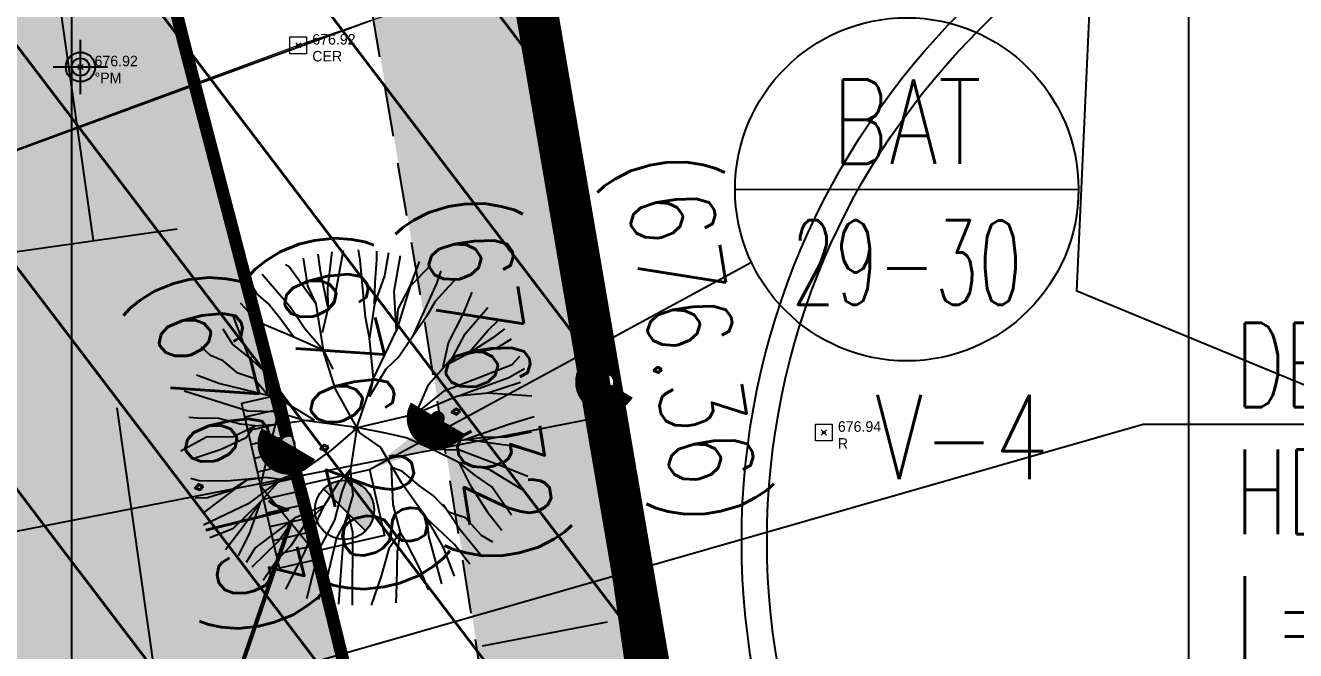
# Model space of a CAD drawing. Extents: x 350769 to 354978, y 6304672 to 6307963.
# Drawn here: x 352299.45 to 352314.47, y 6305816.33 to 6305823.73 of the extents above; entities that cross this region are included whole.
import ezdxf
from ezdxf import colors
from ezdxf.entities.mleader import LeaderData, LeaderLine
from ezdxf.enums import TextEntityAlignment as Align
from ezdxf.math import Vec2, Vec3

# ---------------------------------------------------------------- set-up
doc = ezdxf.new("R2010")
doc.units = 0
doc.header["$PDMODE"] = 35
doc.header["$PDSIZE"] = 0.03
for name, pattern in [('4.0 - LO RECABARREN - DESNIVEL NUEVO$0$HIDDEN', [0.375, 0.25, -0.125]), ('CENTER', [50.800000000000004, 31.75, -6.35, 6.35, -6.35]), ('CONTINUOS', [0]), ('DASHDOT', [1, 0.5, -0.25, 0, -0.25]), ('DASHED', [19.049999999999997, 12.7, -6.35])]:
    doc.linetypes.add(name, pattern=pattern)
doc.layers.get('0').update_dxf_attribs({"linetype": 'CONTINUOUS'})
doc.layers.get('Defpoints').update_dxf_attribs({"linetype": 'CONTINUOUS'})
for name, color, linetype in [('00-S2_ALL AREA APORTANTES', 150, 'CONTINUOUS'), ('00_All ext_Descarga sum', 1, 'CONTINUOUS'), ('00_All ext_Txt', 4, 'CONTINUOUS'), ('00_S2_All ext_Sumidero', 3, 'CONTINUOUS'), ('01_Dem Ext_Transl_niv.anillo', 130, 'CONTINUOUS'), ('02_Geo ext_Eje', 4, 'CONTINUOUS'), ('02_Geo ext_Geometria', 2, 'CONTINUOUS'), ('03_Pav ext_Escurrimiento', 2, 'CONTINUOUS'), ('03_Pav ext_HCV', 34, 'CONTINUOUS'), ('03_Pav ext_Vereda HC', 42, 'CONTINUOUS'), ('03_Pav proy_Solera Tipo A', 1, 'CONTINUOUS'), ('03_S2_Pav ext_Borde vereda', 7, 'CONTINUOUS'), ('03_S3_Pav ext_Cota', 2, 'CONTINUOUS'), ('05_All ext_Txt', 4, 'CONTINUOUS'), ('1-CERCO', 252, 'CERCO_LINE'), ('1-coordenadas', 8, 'CONTINUOUS'), ('C-TINN', 5, 'CONTINUOUS'), ('C-TOPO-MINR', 8, 'CONTINUOUS'), ('Paisajismo', 253, 'CONTINUOUS'), ('V-NODE-TEXT DIC 2012', 31, 'CONTINUOUS'), ('Z-PM', 253, 'CONTINUOUS')]:
    doc.layers.add(name, color=color, linetype=linetype)
doc.layers.add('0_ASD_LINEA OFICIAL', color=253, linetype='DASHDOT', lineweight=20)
doc.layers.add('0_ASD_TOPOGRAFIA_ELEMENTOS', color=9, linetype='CONTINUOS', lineweight=5, true_color=0xbdbdbd)
doc.styles.add('JPG_2MM', font='simplex.shx', dxfattribs={"height": 1})
doc.styles.add('ROMANS', font='romans.shx', dxfattribs={"width": 0.65})
doc.linetypes.add('CERCO_LINE', pattern='A,0.5,-0.2,[" X ",STANDARD,S=0.1,R=0,X=-0.1,Y=-0.05],-0.25', length=0.95)
doc.dimstyles.new('acio', dxfattribs={"dimscale": 0, "dimtxt": 2, "dimasz": 2, "dimexe": 1, "dimexo": 1, "dimtad": 1, "dimrnd": 0.05, "dimzin": 1, "dimtxsty": 'ROMANS', "dimcen": 2.5, "dimclrt": 2, "dimaunit": 2, "dimazin": 0, "dimtfac": 1, "dimtmove": 0, "dimatfit": 3, "dimfxl": 1, "dimfxlon": 1, "dimarcsym": 0})
doc.dimstyles.new('Principal', dxfattribs={"dimscale": 0, "dimtxt": 2, "dimasz": 2, "dimexe": 1, "dimexo": 1, "dimtad": 1, "dimrnd": 0.05, "dimzin": 1, "dimtxsty": 'ROMANS', "dimcen": 2.5, "dimclrt": 2, "dimaunit": 2, "dimadec": 0, "dimazin": 0, "dimtfac": 1, "dimtmove": 0, "dimatfit": 3, "dimfxl": 1, "dimfxlon": 1, "dimarcsym": 0})
pattern_1 = [(127.2451660467093, (0, 0), (-1.263734244477452, -0.9607975902004564), [])]

# ---------------------------------------------------------------- blocks, each defined once
blk = doc.blocks.new('COORDENADAS')
at = {"layer": '1-coordenadas'}
blk.add_line((120, -900.625), (120, -0.625), dxfattribs=at)
blk = doc.blocks.new('PM')
at = {"layer": 'Z-PM'}
for p, q in [((0, -1.607692579659215), (0, 1.607692579659215)), ((-1.607692579657851, 0), (1.607692579657851, 0))]:
    blk.add_line(p, q, dxfattribs=at)
for radius in [0.8669397525278446, 0.5212794114402366]:
    blk.add_circle((0, 0), radius, dxfattribs=at)
blk = doc.blocks.new('SUMIDEROS2-flat-36')
h = blk.add_hatch(color=256)
h.dxf.hatch_style = 1
h.paths.add_polyline_path([(-2384012.433764914, 5850958.890662028), (-2384013.236991517, 5850959.486335617), (-2384012.135928119, 5850959.292275329)])
h = blk.add_hatch(color=256)
h.dxf.hatch_style = 1
h.paths.add_polyline_path([(-2384013.425125614, 5850958.89225714, 1), (-2384012.727470282, 5850958.835011723)])
at = {"ltscale": 0.5}
blk.add_line((-2384012.135928119, 5850959.292275329), (-2384013.236991517, 5850959.486335617), dxfattribs=at)
for points in [[(-2384012.939154723, 5850959.887948919), (-2384012.135928119, 5850959.292275329), (-2384012.433764914, 5850958.890662028), (-2384013.236991517, 5850959.486335617)], [(-2384013.236991517, 5850959.486335617), (-2384012.939154723, 5850959.887948919), (-2384012.135928119, 5850959.292275329), (-2384012.433764914, 5850958.890662028)]]:
    blk.add_lwpolyline(points, close=True)
for points in [[(-2384013.103120417, 5850959.387056686), (-2384012.805283622, 5850959.788669988)], [(-2384012.969249316, 5850959.287777754), (-2384012.671412521, 5850959.689391055)], [(-2384012.835378215, 5850959.188498823), (-2384012.53754142, 5850959.590112124)], [(-2384012.514087574, 5850958.950229387), (-2384012.990626445, 5850958.307648106), (-2384013.633207727, 5850958.784186976), (-2384013.156668857, 5850959.426768258)], [(-2384012.701507115, 5850959.089219891), (-2384012.403670321, 5850959.490833192)], [(-2384012.701507115, 5850959.089219891), (-2384012.403670321, 5850959.490833192)], [(-2384012.567636015, 5850958.98994096), (-2384012.26979922, 5850959.391554261)], [(-2384012.727470282, 5850958.835011723), (-2384013.425125614, 5850958.89225714)]]:
    blk.add_lwpolyline(points)
blk.add_circle((-2384013.076297948, 5850958.863634431), 0.35, dxfattribs=at)
blk = doc.blocks.new('s3')
h = blk.add_hatch(color=256)
h.dxf.hatch_style = 1
h.paths.add_polyline_path([(-0.3297789840726182, -0.0485482504591346), (0.6595579684944823, 0.0970965009182692), (-0.4026013602269813, 0.4461202248930931)])
at = {"ltscale": 0.5}
blk.add_line((-0.4026013602269813, 0.4461202248930931), (0.6595579684944823, 0.0970965009182692), dxfattribs=at)
for points in [[(0.5867355932714418, 0.5917649772018194), (-0.4026013602269813, 0.4461202248930931), (-0.3297789840726182, -0.0485482504591346), (0.6595579684944823, 0.0970965009182692)], [(0.6595579684944823, 0.0970965009182692), (0.5867355932714418, 0.5917649772018194), (-0.4026013602269813, 0.4461202248930931), (-0.3297789840726182, -0.0485482504591346)]]:
    blk.add_lwpolyline(points, close=True)
for points in [[(-0.1648894910467789, -0.0242741256952286), (-0.2377118681324646, 0.4703943496569991)], [(1.164153e-10, -9.313226e-10), (-0.0728223760379478, 0.4946684753522277)], [(1.164153e-10, -9.313226e-10), (-0.0728223760379478, 0.4946684753522277)], [(0.1648894931422547, 0.0242741256952286), (0.0920671160565689, 0.5189426010474563)], [(0.3297789852367714, 0.0485482504591346), (0.2569566081510857, 0.5432167267426848)], [(0.4946684773312882, 0.0728223752230406), (0.4218461002456024, 0.5674908524379134)]]:
    blk.add_lwpolyline(points)
blk = doc.blocks.new('_Dot')
at = {"color": 0, "linetype": 'ByBlock', "lineweight": -2}
blk.add_line((-0.5, 0), (-1, 0), dxfattribs=at)
at = {"color": 0, "linetype": 'ByBlock', "const_width": 0.5}
blk.add_lwpolyline([(-0.25, 0, 1), (0.25, 0, 1)], format="xyb", close=True, dxfattribs=at)
blk = doc.blocks.new('A$C27410629')
at = {"true_color": 0x136734, "transparency": 33554559}
h = blk.add_hatch(dxfattribs=at)
h.set_pattern_fill('ANSI31', color=116, scale=0.5)
h.set_pattern_definition([(45, (-8759.562515186517, -519.1035735587502), (-1.122532015133644, 1.122532015133644), [])])
h.paths.add_polyline_path([(137.5068959888558, 1252.464406617455, 0.1176268807227723), (109.8147584422568, 1254.193915082658, 0.0669245107500281), (94.44469839795602, 1249.334472017372, 0.3153492887079504), (64.30173641118381, 1196.270282113329, 0.0226826871159959), (65.7292635223912, 1185.310127003227), (112.3603922077091, 1218.953454515778), (153.4782689701005, 1161.962272479494), (172.1053089193083, 1139.480769404351), (187.9579650288579, 1141.807885415954), (193.565073162812, 1120.465553675225), (224.197974734232, 1050.129297271156), (250.6203797236194, 989.4787086543838), (268.1526288855184, 972.7353945672494, 7.2547007156e-06), (291.4898137452492, 983.2987389690225), (238.1945199318034, 1105.633967029937), (205.2934048173047, 1181.112163638985), (177.0531538182076, 1197.651557407602)])
at = {"layer": '0_ASD_LINEA OFICIAL', "ltscale": 8}
blk.add_lwpolyline([(114.9295391364831, 875.6988427083161, 0.5, 0.5, 0), (112.8244554788325, 906.0747714292856, 0.5, 0.5, -0.0183996813173624), (112.3788302622124, 919.8258565111228, 0.5, 0.5, 0.0170041331631064), (112.1852634065508, 927.2860438747557, 0.5, 0.5, 0), (111.3489708615935, 941.8104037326485, 0.5, 0.5, 0), (108.7270231850425, 988.6663986975327, 0.5, 0.5, 0), (107.4871410249871, 1010.673084823044, 0.5, 0.5, 0.013751602559812), (105.3969465088849, 1035.562361611197, 0.5, 0.5, 0.0290783963948155), (96.49739032833118, 1087.586790840495, 0.5, 0.5, 0)], format="xyseb", dxfattribs=at)
blk = doc.blocks.new('1.0 - LO RECABARREN LOTEO PARQUE - VEGETACION PROPUESTA ETAPA MUNICIPAL')
at = {"layer": 'Paisajismo'}
for p, q in [((352302.7361939274, 6305820.970922086), (352302.7861871276, 6305820.643112615)), ((352302.9412726591, 6305820.818046864), (352302.9142652053, 6305821.018873993)), ((352303.0254909325, 6305820.618382254), (352303.0797857858, 6305821.048847512)), ((352303.207806109, 6305821.062790914), (352303.0988968403, 6305820.458764852)), ((352303.4114586649, 6305820.947677197), (352303.3909122473, 6305821.069066498)), ((352303.4744460486, 6305820.274663614), (352303.4114586649, 6305820.947677197)), ((352303.5865797799, 6305820.684948554), (352303.6082325302, 6305820.952596767)), ((352303.6082325302, 6305820.952596767), (352303.6062805135, 6305821.055982444)), ((352303.7458757998, 6305821.035514382), (352303.6965358369, 6305820.761867763)), ((352303.8105314783, 6305820.582890928), (352303.8848978414, 6305821.005447939)), ((352302.5681926753, 6305820.871379161), (352302.5277405982, 6305820.89247733)), ((352302.8836600686, 6305820.431162714), (352302.5681926753, 6305820.871379161)), ((352303.0300491526, 6305820.376963001), (352302.9412726591, 6305820.818046864)), ((352304.0013854212, 6305820.6393329), (352304.1031270951, 6305820.908493266)), ((352304.237278867, 6305820.882767504), (352304.0013854212, 6305820.6393329)), ((352304.1031270951, 6305820.908493266), (352304.1112810377, 6305820.934604623)), ((352304.3622916432, 6305820.820903001), (352304.3116344086, 6305820.672854159)), ((352302.1870277931, 6305820.551628577), (352302.1180168826, 6305820.670583389)), ((352302.5907554213, 6305820.385545956), (352302.2494827205, 6305820.779960725)), ((352302.7861871276, 6305820.643112615), (352302.8836600686, 6305820.431162714)), ((352303.6965358369, 6305820.761867763), (352303.5780237167, 6305820.430910281)), ((352303.5780237167, 6305820.430910281), (352303.5865797799, 6305820.684948554)), ((352304.0013854212, 6305820.6393329), (352303.8376931807, 6305820.11512766)), ((352303.8595981405, 6305820.369417973), (352304.0013854212, 6305820.6393329)), ((352304.3116344086, 6305820.672854159), (352304.0897345473, 6305820.175590821)), ((352304.5352801193, 6305820.717472627), (352304.4554789245, 6305820.634545482)), ((352302.3227809604, 6305820.433933921), (352302.1870277931, 6305820.551628577)), ((352303.0300491526, 6305820.376963001), (352303.0254909325, 6305820.618382254)), ((352303.8376931807, 6305820.11512766), (352303.8105314783, 6305820.582890928)), ((352304.4554789245, 6305820.634545482), (352304.2985785117, 6305820.457877684)), ((352304.6300977287, 6305820.316608682), (352304.7332570062, 6305820.568266355)), ((352302.0957411605, 6305820.329134332), (352301.9931274751, 6305820.437886646)), ((352302.4595417651, 6305820.262812257), (352302.3227809604, 6305820.433933921)), ((352302.7557260749, 6305820.134785566), (352302.5907554213, 6305820.385545956)), ((352302.8836600686, 6305820.431162714), (352302.9740901166, 6305819.885031754)), ((352302.9649999806, 6305820.093978397), (352303.0300491526, 6305820.376963001)), ((352303.0988968403, 6305820.458764852), (352303.0300491526, 6305820.376963001)), ((352303.5780237167, 6305820.430910281), (352303.5188473111, 6305820.0289362)), ((352303.8376931807, 6305820.11512766), (352303.8595981405, 6305820.369417973)), ((352304.2985785117, 6305820.457877684), (352304.1950703428, 6305820.282217982)), ((352304.652946786, 6305820.077072833), (352304.9189098503, 6305820.389623407)), ((352302.0957547679, 6305819.795809826), (352301.9044733967, 6305820.303361411)), ((352302.2795341244, 6305820.181663403), (352302.0957411605, 6305820.329134332)), ((352302.6240091717, 6305820.038764612), (352302.4595417651, 6305820.262812257)), ((352303.5188473111, 6305820.0289362), (352303.4744460486, 6305820.274663614)), ((352304.1950703428, 6305820.282217982), (352304.0260819929, 6305820.03851326)), ((352304.4556111396, 6305819.971181405), (352304.6300977287, 6305820.316608682)), ((352304.9254172914, 6305820.120930117), (352305.044503188, 6305820.239525929)), ((352301.9017195994, 6305819.953149892), (352301.7877239571, 6305820.132126728)), ((352302.6240091717, 6305820.038764612), (352302.2795341244, 6305820.181663403)), ((352302.9740901166, 6305819.885031754), (352302.6240091717, 6305820.038764612)), ((352302.9740901166, 6305819.885031754), (352302.7557260749, 6305820.134785566)), ((352303.6964102912, 6305819.818498472), (352303.8376931807, 6305820.11512766)), ((352304.0260819929, 6305820.03851326), (352303.8701903599, 6305819.80841694)), ((352304.0897345473, 6305820.175590821), (352304.0260819929, 6305820.03851326)), ((352304.5111595349, 6305819.80715637), (352304.652946786, 6305820.077072833)), ((352304.6794240484, 6305819.83452912), (352304.9254172914, 6305820.120930117)), ((352305.1179345696, 6305820.136693813), (352304.9773887819, 6305820.031346925)), ((352301.6400194252, 6305819.819756817), (352301.5312151478, 6305819.924597632)), ((352302.0957547679, 6305819.795809826), (352301.9017195994, 6305819.953149892)), ((352303.5679719367, 6305819.548834048), (352303.5188473111, 6305820.0289362)), ((352304.3905619622, 6305819.688197057), (352304.4556111396, 6305819.971181405)), ((352304.9773887819, 6305820.031346925), (352304.6794240484, 6305819.83452912)), ((352305.020067693, 6305819.901337437), (352304.6794240484, 6305819.83452912)), ((352305.1951188137, 6305820.012266766), (352305.020067693, 6305819.901337437)), ((352301.7881115949, 6305819.755742703), (352301.6400194252, 6305819.819756817)), ((352301.9644124711, 6305819.612091377), (352301.7881115949, 6305819.755742703)), ((352302.2696853716, 6305819.638090167), (352302.0957547679, 6305819.795809826)), ((352302.9740901166, 6305819.885031754), (352303.0851641638, 6305819.659975993)), ((352303.1164003825, 6305819.420050157), (352302.9740901166, 6305819.885031754)), ((352303.5679719367, 6305819.548834048), (352303.6964102912, 6305819.818498472)), ((352303.8701903599, 6305819.80841694), (352303.7127855559, 6305819.658463405)), ((352304.2235498544, 6305819.481040612), (352304.5111595349, 6305819.80715637)), ((352304.6794240484, 6305819.83452912), (352304.3905619622, 6305819.688197057)), ((352305.2072874202, 6305819.713404769), (352305.2964434151, 6305819.811210478)), ((352301.4761115758, 6305819.592918691), (352301.7496168692, 6305819.487392713)), ((352302.1525502171, 6305819.548833361), (352301.9644124711, 6305819.612091377)), ((352302.3165121196, 6305819.351499956), (352302.2696853716, 6305819.638090167)), ((352303.7127855559, 6305819.658463405), (352303.5186136974, 6305819.334111839)), ((352304.743376834, 6305819.530941874), (352305.2072874202, 6305819.713404769)), ((352305.1672593754, 6305819.561983487), (352305.3529125467, 6305819.668469675)), ((352301.7496168692, 6305819.487392713), (352302.3165121196, 6305819.351499956)), ((352302.3165121196, 6305819.351499956), (352302.1525502171, 6305819.548833361)), ((352303.3712932585, 6305818.967069171), (352303.5679719367, 6305819.548834048)), ((352303.5186136974, 6305819.334111839), (352303.5679719367, 6305819.548834048)), ((352304.0699279905, 6305819.130729345), (352304.2235498544, 6305819.481040612)), ((352304.4119397804, 6305819.404426233), (352304.743376834, 6305819.530941874)), ((352304.560031951, 6305819.340412118), (352305.1672593754, 6305819.561983487)), ((352305.3047603612, 6305819.501454867), (352304.9199310629, 6305819.373931132)), ((352301.7707461453, 6305819.261024034), (352301.3274784447, 6305819.399636317)), ((352302.3165121196, 6305819.351499956), (352302.3165121196, 6305819.351499956)), ((352302.5318497924, 6305819.262033252), (352302.3165121196, 6305819.351499956)), ((352303.4065494661, 6305818.904413863), (352303.1164003825, 6305819.420050157)), ((352304.0699279905, 6305819.130729345), (352304.4119397804, 6305819.404426233)), ((352304.560031951, 6305819.340412118), (352304.0699279905, 6305819.130729345)), ((352304.9199310629, 6305819.373931132), (352304.560031951, 6305819.340412118)), ((352305.4398712241, 6305819.340917896), (352304.9199310629, 6305819.373931132)), ((352302.0797738486, 6305819.159963623), (352301.7707461453, 6305819.261024034)), ((352302.4137328511, 6305819.152907955), (352302.0797738486, 6305819.159963623)), ((352302.7494572628, 6305819.052350065), (352302.4137328511, 6305819.152907955)), ((352302.8695917636, 6305819.054618315), (352302.5318497924, 6305819.262033252)), ((352301.4857977941, 6305819.079902619), (352301.385083367, 6305819.088063556)), ((352301.7372990772, 6305819.074588422), (352301.4857977941, 6305819.079902619)), ((352301.9899397298, 6305819.008919343), (352301.7372990772, 6305819.074588422)), ((352301.9117942786, 6305818.862830377), (352302.1631424364, 6305818.987832327)), ((352302.1631424364, 6305818.987832327), (352301.9899397298, 6305819.008919343)), ((352302.063345641, 6305818.849301685), (352302.1631424364, 6305818.987832327)), ((352302.1631424364, 6305818.987832327), (352302.4298547935, 6305819.006230765)), ((352302.4298547935, 6305819.006230765), (352302.7494572628, 6305819.052350065)), ((352302.7494572628, 6305819.052350065), (352302.8695917636, 6305819.054618315)), ((352303.3712932585, 6305818.967069171), (352302.7494572628, 6305819.052350065)), ((352303.3254506474, 6305818.956330212), (352304.0699279905, 6305819.130729345)), ((352304.648154291, 6305818.827666098), (352305.1676528281, 6305819.008541116)), ((352305.1676528281, 6305819.008541116), (352305.4692422027, 6305819.098932346)), ((352301.2874514649, 6305818.690697959), (352301.591435239, 6305818.856781702)), ((352301.591435239, 6305818.856781702), (352301.9117942786, 6305818.862830377)), ((352301.7642411648, 6305818.712838754), (352302.063345641, 6305818.849301685)), ((352303.352399507, 6305818.943477908), (352303.063276686, 6305818.697503398)), ((352303.3712932585, 6305818.967069171), (352303.294485234, 6305818.474715888)), ((352303.7271606857, 6305818.897106176), (352303.3712932585, 6305818.967069171)), ((352303.6500970164, 6305818.735306894), (352303.4065494661, 6305818.904413863)), ((352303.9550895711, 6305818.847962115), (352303.7271606857, 6305818.897106176)), ((352304.2648738734, 6305818.706829542), (352303.9550895711, 6305818.847962115)), ((352304.3968441008, 6305818.789492618), (352304.876373324, 6305818.851994144)), ((352304.876373324, 6305818.851994144), (352305.1433390043, 6305818.857034703)), ((352305.1433390043, 6305818.857034703), (352305.4359914707, 6305818.916007822)), ((352301.4245471395, 6305818.595735261), (352301.7642411648, 6305818.712838754)), ((352303.063276686, 6305818.697503398), (352302.7338571928, 6305818.464130711)), ((352303.8984362579, 6305818.312415209), (352303.6500970164, 6305818.735306894)), ((352304.2648738734, 6305818.706829542), (352304.3968441008, 6305818.789492618)), ((352304.5749114702, 6305818.552340629), (352304.2648738734, 6305818.706829542)), ((352304.5854851225, 6305818.699520318), (352304.2648738734, 6305818.706829542)), ((352305.1234516048, 6305818.495887343), (352304.5854851225, 6305818.699520318)), ((352305.2128007809, 6305818.747762429), (352304.648154291, 6305818.827666098)), ((352305.4529433544, 6305818.674647304), (352305.2128007809, 6305818.747762429)), ((352304.9364601994, 6305818.470851479), (352304.5749114702, 6305818.552340629)), ((352304.5749114702, 6305818.552340629), (352304.7084827085, 6305818.295480648)), ((352304.7781612643, 6305818.395833924), (352304.5749114702, 6305818.552340629)), ((352302.7338571928, 6305818.464130711), (352302.4689090721, 6305818.352233104)), ((352303.294485234, 6305818.474715888), (352303.1506803937, 6305818.311658008)), ((352303.294485234, 6305818.474715888), (352303.1927424168, 6305818.205557038)), ((352303.294485234, 6305818.474715888), (352303.294485234, 6305818.474715888)), ((352303.3269823836, 6305818.168006704), (352303.294485234, 6305818.474715888)), ((352303.7747710275, 6305818.497146789), (352303.796441259, 6305818.056612721)), ((352303.9092620909, 6305818.446238535), (352303.7747710275, 6305818.497146789)), ((352304.1127651795, 6305818.27637549), (352303.9092620909, 6305818.446238535)), ((352304.9675588572, 6305818.265791001), (352304.7781612643, 6305818.395833924)), ((352305.3382463045, 6305818.225534692), (352304.9364601994, 6305818.470851479)), ((352305.3927090424, 6305818.390305876), (352305.1234516048, 6305818.495887343)), ((352301.499852315, 6305818.335525971), (352301.4088104987, 6305818.363995342)), ((352301.8317731592, 6305818.331730425), (352301.499852315, 6305818.335525971)), ((352301.5671943869, 6305817.964476574), (352302.0684611072, 6305818.344672276)), ((352302.2948779363, 6305818.375671021), (352301.8317731592, 6305818.331730425)), ((352302.0684611072, 6305818.344672276), (352301.8705063087, 6305818.220678442)), ((352302.2948779363, 6305818.375671021), (352302.0684611072, 6305818.344672276)), ((352302.4689090721, 6305818.352233104), (352302.0871049994, 6305818.064423778)), ((352302.2334317895, 6305818.093910348), (352302.4689090721, 6305818.352233104)), ((352302.4689090721, 6305818.352233104), (352302.2948779363, 6305818.375671021)), ((352303.1506803937, 6305818.311658008), (352302.9821964343, 6305818.041239025)), ((352304.2001688873, 6305817.8905301), (352303.8984362579, 6305818.312415209)), ((352304.2752139119, 6305818.159184871), (352304.1127651795, 6305818.27637549)), ((352304.7084827085, 6305818.295480648), (352304.9157990879, 6305817.967324939)), ((352305.2001076779, 6305817.930625498), (352304.9675588572, 6305818.265791001)), ((352301.6050537985, 6305818.135495098), (352301.4582237318, 6305818.13272281)), ((352301.8705063087, 6305818.220678442), (352301.6050537985, 6305818.135495098)), ((352302.2334317895, 6305818.093910348), (352301.9027236406, 6305817.769557204)), ((352302.0254077586, 6305817.796021026), (352302.2334317895, 6305818.093910348)), ((352302.1047222801, 6305817.723057508), (352302.2334317895, 6305818.093910348)), ((352303.1927424168, 6305818.205557038), (352303.1056094847, 6305817.869863805)), ((352303.2265005557, 6305817.832061432), (352303.3269823836, 6305818.168006704)), ((352304.4658735792, 6305817.962357083), (352304.2752139119, 6305818.159184871)), ((352302.0871049994, 6305818.064423778), (352301.557714262, 6305817.813914325)), ((352302.9821964343, 6305818.041239025), (352302.6344632176, 6305817.89406288)), ((352302.9821964343, 6305818.041239025), (352302.7593114494, 6305817.823240468)), ((352302.9159317939, 6305817.899377268), (352302.9821964343, 6305818.041239025)), ((352303.796441259, 6305818.056612721), (352303.8828361879, 6305817.724195855)), ((352304.5878668682, 6305817.759878803), (352304.3911725525, 6305818.05804674)), ((352304.6540102106, 6305817.899099045), (352304.4658735792, 6305817.962357083)), ((352304.9157990879, 6305817.967324939), (352305.0862576188, 6305817.751472646)), ((352301.8168793356, 6305817.524845965), (352302.0254077586, 6305817.796021026)), ((352302.6344632176, 6305817.89406288), (352302.168455577, 6305817.543131672)), ((352302.4385422016, 6305817.618670326), (352302.6344632176, 6305817.89406288)), ((352302.7593114494, 6305817.823240468), (352302.5905753091, 6305817.566177847)), ((352302.7528269659, 6305817.483725977), (352302.9159317939, 6305817.899377268)), ((352303.1056094847, 6305817.869863805), (352302.9250387316, 6305817.53240638)), ((352303.2774400843, 6305817.926328429), (352303.1315913067, 6305817.661943803)), ((352303.1836994157, 6305817.270052282), (352303.2265005557, 6305817.832061432)), ((352303.321448291, 6305817.725904872), (352303.2774400843, 6305817.926328429)), ((352304.5207285117, 6305817.587544763), (352304.2001688873, 6305817.8905301)), ((352304.2001688873, 6305817.8905301), (352304.2172557329, 6305817.68244241)), ((352304.3936016001, 6305817.546773084), (352304.2001688873, 6305817.8905301)), ((352304.8449209727, 6305817.688913336), (352304.6540102106, 6305817.899099045)), ((352301.9027236406, 6305817.769557204), (352301.6332067916, 6305817.66384124)), ((352301.9691158984, 6305817.448803493), (352302.1047222801, 6305817.723057508)), ((352303.1315913067, 6305817.661943803), (352303.0196986389, 6305817.196945827)), ((352303.3187975969, 6305816.865635881), (352303.321448291, 6305817.725904872)), ((352303.8828361879, 6305817.724195855), (352303.747449581, 6305817.532693698)), ((352303.8828361879, 6305817.724195855), (352303.8470790547, 6305817.496367784)), ((352303.9572215817, 6305817.607093299), (352303.8828361879, 6305817.724195855)), ((352304.2172557329, 6305817.68244241), (352304.3698400447, 6305817.11729027)), ((352304.8348233491, 6305817.462659604), (352304.5878668682, 6305817.759878803)), ((352304.9793236612, 6305817.613179998), (352304.8449209727, 6305817.688913336)), ((352302.168455577, 6305817.543131672), (352302.0611073434, 6305817.370038433)), ((352302.1324242521, 6305817.321071601), (352302.4385422016, 6305817.618670326)), ((352302.5905753091, 6305817.566177847), (352302.4203259996, 6305817.38925801)), ((352302.529597621, 6305817.056876705), (352302.7528269659, 6305817.483725977)), ((352302.9250387316, 6305817.53240638), (352302.7759563769, 6305816.941666758)), ((352303.747449581, 6305817.532693698), (352303.6531928166, 6305817.198844009)), ((352303.8470790547, 6305817.496367784), (352303.8410438276, 6305817.108758181)), ((352304.1138959489, 6305817.298106972), (352303.9572215817, 6305817.607093299)), ((352304.5244537929, 6305817.209514491), (352304.3936016001, 6305817.546773084)), ((352304.7062308026, 6305817.349541903), (352304.5207285117, 6305817.587544763)), ((352302.4203259996, 6305817.38925801), (352302.2644343657, 6305817.159161691)), ((352303.0196986389, 6305817.196945827), (352302.9140597419, 6305816.933320144)), ((352303.1564382976, 6305816.875989303), (352303.1836994157, 6305817.270052282)), ((352303.6531928166, 6305817.198844009), (352303.5388309288, 6305816.864614717)), ((352304.2191685995, 6305817.048526526), (352304.1138959489, 6305817.298106972)), ((352303.8410438276, 6305817.108758181), (352303.8317311646, 6305816.894792069))]:
    blk.add_line(p, q, dxfattribs=at)
blk = doc.blocks.new('*D1325')
at = {"layer": '02_Geo ext_Geometria', "color": 0, "lineweight": -2}
for p, q in [((352300.2571249851, 6305821.179553131), (352293.0526427834, 6305872.084163801)), ((352295.4602516846, 6305820.500656114), (352301.2472577356, 6305821.319685698)), ((352303.4857793633, 6305798.366894358), (352300.5373901197, 6305819.19928763)), ((352298.9691711973, 6305795.70773184), (352304.7561772483, 6305796.526761424))]:
    blk.add_line(p, q, dxfattribs=at)
at = {"layer": '02_Geo ext_Geometria', "color": 0}
for points in [[(352300.8674343697, 6305819.245998485), (352300.2073458694, 6305819.152576774), (352300.2571249851, 6305821.179553131)], [(352303.8158236133, 6305798.413605213), (352303.1557351131, 6305798.320183503), (352303.7660444979, 6305796.386628857)]]:
    blk.add_solid(points, dxfattribs=at)
at = {"layer": 'Defpoints', "color": 0}
for p in [(352300.2571249851, 6305821.179553131), (352294.4701189341, 6305820.360523547), (352297.9790384468, 6305795.567599273)]:
    blk.add_point(p, dxfattribs=at)
at = {"layer": '02_Geo ext_Geometria', "color": 2, "insert": (352301.9428005028, 6305848.390217969), "char_height": 2, "attachment_point": 5, "rotation": 278.05551741294784, "style": 'ROMANS'}
blk.add_mtext('DEMARCACION PARA\\PGENERACION MEDIANA L=25.04m, E=3m\\PSEGUN REDEVU FIG. 6.02.109A, VEL=30 Km/Hr', dxfattribs=at)
blk = doc.blocks.new('TOPOGRAFIA')
at = {"layer": '1-CERCO', "color": 9, "lineweight": 0, "true_color": 0xbdbdbd, "flags": 128}
blk.add_lwpolyline([(390296.115, 6302821.066000001), (390302.6770000001, 6302823.492000001), (390308.818, 6302825.584), (390317.47, 6302828.993), (390325.357, 6302832.08), (390333.125, 6302835.103999999), (390338.505, 6302837.238), (390347.968, 6302840.965), (390348.966, 6302850.475), (390348.862, 6302854.209)], dxfattribs=at)
at = {"layer": '1-coordenadas', "color": 9, "linetype": '4.0 - LO RECABARREN - DESNIVEL NUEVO$0$HIDDEN', "lineweight": 0, "ltscale": 50, "true_color": 0xbdbdbd}
blk.add_line((390300, 6302300), (390300, 6303200), dxfattribs=at)
at = {"layer": 'C-TINN', "color": 9, "linetype": 'Continuous', "lineweight": 0, "true_color": 0xbdbdbd}
for points, elevation in [([(390302.5770000001, 6302823.392), (390302.5770000001, 6302823.591999999), (390302.777, 6302823.591999999), (390302.777, 6302823.392), (390302.5770000001, 6302823.392)], 676.925), ([(390308.793, 6302818.809), (390308.793, 6302819.009), (390308.993, 6302819.009), (390308.993, 6302818.809), (390308.793, 6302818.809)], 676.938)]:
    blk.add_lwpolyline(points, dxfattribs=dict(at, elevation=elevation))
for p in [(390302.6770000001, 6302823.492, 676.925), (390308.893, 6302818.909, 676.938)]:
    blk.add_point(p, dxfattribs=at)
at = {"layer": 'C-TOPO-MINR', "color": 9, "linetype": 'Continuous', "lineweight": -3, "true_color": 0xbdbdbd, "elevation": 677}
blk.add_lwpolyline([(390341.2477378641, 6302791.724592233), (390339.8578227848, 6302797.397746836), (390336.9791764706, 6302800.368470589), (390344.9471851852, 6302802.315407407), (390345.6587391304, 6302802.986913044), (390346.559919708, 6302803.738080292), (390346.1156666667, 6302805.741583333), (390341.3605454546, 6302812.414863637), (390340.9001153846, 6302812.382769231), (390341.0485063292, 6302812.805759493), (390332.0469193549, 6302816.085645162), (390327.9987798165, 6302817.763018349), (390319.7081785715, 6302817.352285714), (390311.8874410257, 6302820.583635897), (390312.0914482759, 6302825.098482759), (390315.4010434782, 6302828.177804348), (390316.2947088608, 6302830.888050633), (390314.382631579, 6302831.726315789), (390314.0019105691, 6302833.973252033), (390310.8471276596, 6302838.049177305), (390307.5942289157, 6302841.417819277)], dxfattribs=at)
at = {"layer": 'V-NODE-TEXT DIC 2012', "color": 9, "lineweight": 0, "true_color": 0xbdbdbd}
for p in [(390302.6770000001, 6302823.492), (390300.102, 6302823.235), (390308.893, 6302818.909)]:
    blk.add_point(p, dxfattribs=at)
at = {"layer": 'Z-PM', "color": 9, "lineweight": 0, "true_color": 0xbdbdbd, "xscale": 0.2, "yscale": 0.2, "zscale": 0.2}
blk.add_blockref('PM', (390300.102, 6302823.235), dxfattribs=at)
at = {"layer": 'V-NODE-TEXT DIC 2012', "color": 9, "lineweight": 0, "true_color": 0xbdbdbd}
for s, p in [('676.92', (390302.8437893219, 6302823.500210677)), ('CER', (390302.8437893219, 6302823.300210678)), ('676.92', (390300.2687893219, 6302823.243210678)), ('°PM', (390300.2687893219, 6302823.043210679)), ('676.94', (390309.0597893219, 6302818.917210678)), ('R', (390309.0597893219, 6302818.717210678))]:
    blk.add_text(s, height=0.125, dxfattribs=at).set_placement(p)

msp = doc.modelspace()

# ---------------------------------------------------------------- hatches: boundary and pattern name
at = {"layer": '00-S2_ALL AREA APORTANTES', "linetype": 'DASHED', "lineweight": 40, "ltscale": 0.25}
h = msp.add_hatch(dxfattribs=at)
h.set_pattern_fill('ANSI31', color=150, scale=0.5, angle=82.24516604670927)
h.set_pattern_definition(pattern_1)
h.paths.add_polyline_path([(352300.4605238149, 6305849.299019394), (352298.4629111741, 6305857.670214904), (352287.2692446587, 6305854.094689111), (352289.2810960022, 6305846.600482859, -0.0170922152990627), (352295.0884123106, 6305816.907855188), (352306.3807942825, 6305819.117799884, 0.0169352946594238)])
h = msp.add_hatch(dxfattribs=at)
h.set_pattern_fill('ANSI31', color=82, scale=0.5, angle=82.24516604670927)
h.set_pattern_definition(pattern_1)
h.paths.add_polyline_path([(352306.3807942825, 6305819.117799884), (352295.0884123106, 6305816.907855188, -0.0119198928037366), (352297.9312160493, 6305795.997457074, -0.0086443049956907), (352299.3676899669, 6305780.760271824), (352310.8338726707, 6305781.641551691, 0.0086443050158386), (352309.360080003, 6305797.274590085, 0.0121371248348667)])
at = {"layer": '03_Pav ext_HCV'}
h = msp.add_hatch(dxfattribs=at)
h.set_pattern_fill('SWAMP', color=256, scale=0.025, angle=-5.878428e-10, style=0)
h.set_pattern_definition([(359.9999999994121, (0, 0), (0.3175000000056422, 0.5499261309017425), [0.079375, -0.555625]), (90, (0.0396875, -4.072e-13), (-0.3174999999943578, 0.5499261309082575), [0.0396875, -1.06016476181]), (90, (0.049609375, -5.09e-13), (-0.3174999999943578, 0.5499261309082575), [0.03175, -1.06810226181]), (90, (0.029765625, -3.054e-13), (-0.3174999999943578, 0.5499261309082575), [0.03175, -1.06810226181]), (59.99999999941215, (0.05953125, -6.108e-13), (-0.3174999995629745, 0.5499261311573168), [0.0254, -0.6096]), (119.9999999994121, (0.01984375, -2.036e-13), (-0.6349999995686166, 2.555744e-10), [0.0254, -0.6095999999999999])])
edge = h.paths.add_edge_path()
edge.add_arc((352255.6514188262, 6305960.768561013), 0.599999999815614, 191.9514691496421, 355.64546403772914, ccw=False)
edge.add_arc((352299.0099265395, 6305969.946318371), 44.91919923955465, 191.6658296358077, 191.9514692419105, ccw=False)
edge.add_line((352255.0185973321, 6305960.863509616), (352248.0819692231, 6305960.934174656))
edge.add_arc((352299.0099402692, 6305969.946321257), 51.71921326964939, 188.0125546043461, 190.0350986097179, ccw=False)
edge.add_line((352247.7956332604, 6305962.737175757), (352247.5933790787, 6305962.739245436))
edge.add_arc((352299.0099400225, 6305969.946321218), 51.91921301986801, 187.9791811746272, 192.0602721956313)
edge.add_arc((352199.3402524834, 6305948.651266193), 50.00000000039631, 5.603786495054521, 12.060272197908091, ccw=False)
edge.add_arc((352392.3306048812, 6305968.564464315), 144.0158244128988, 185.9908039763554, 195.0562448022858)
edge.add_arc((352250.3616441585, 6305930.374585824), 2.999999999990829, -16.830452786371893, 15.056244805261883, ccw=False)
edge.add_line((352253.2331413829, 6305929.505964106), (352252.1730538667, 6305926.001517582))
edge.add_arc((352255.0445510915, 6305925.132895864), 3.000000000078503, 163.1695472165251, 198.1695471278938)
edge.add_line((352252.1941373187, 6305924.197405979), (352253.6743436067, 6305919.687255245))
edge.add_arc((352724.8274718165, 6306085.563654833), 499.5000001621212, 199.395368407941, 202.5348664857197)
edge.add_line((352263.4660523044, 6305894.132490316), (352270.4835561002, 6305874.028396281))
edge.add_line((352270.4835561002, 6305874.028396281), (352273.2707851611, 6305865.934655451))
edge.add_arc((352276.1073052185, 6305866.911463493), 2.999999997625722, 199.0020922092213, 234.0030550664058)
edge.add_line((352274.3440788782, 6305864.484318491), (352276.8060087542, 6305862.695759085))
edge.add_arc((352275.0427147998, 6305860.268663202), 2.999999998861598, 17.9763588734221, 54.001458952052985, ccw=False)
edge.add_arc((351377.62995625, 6305569.090905882), 946.4692075335428, 17.70595974050849, 17.976358882172008, ccw=False)
edge.add_arc((357281.0140933146, 6307189.909914849), 5176.320896709785, 194.9225132431592, 195.0618194246107)
edge.add_arc((351852.5182094521, 6305745.765267482), 441.2561193208333, 9.340975593544385, 12.967921437104508, ccw=False)
edge.add_line((352287.9232248081, 6305817.385344562), (352288.2932955506, 6305814.23131831))
edge.add_line((352288.2932955505, 6305814.23131831), (352288.556189446, 6305811.159070406))
edge.add_line((352288.556189446, 6305811.159070406), (352288.6828133637, 6305808.103275038))
edge.add_line((352288.6828133636, 6305808.103275038), (352288.6807285153, 6305805.12398981))
edge.add_line((352288.6807285153, 6305805.12398981), (352288.6092793708, 6305802.155500177))
edge.add_line((352288.6092793709, 6305802.155500177), (352288.5385588186, 6305799.226877157))
edge.add_line((352288.5385588185, 6305799.226877157), (352288.5361089172, 6305796.285459767))
edge.add_line((352288.5361089172, 6305796.285459767), (352288.6606066756, 6305793.322802561))
edge.add_line((352288.6606066757, 6305793.322802561), (352288.9776214956, 6305790.356590182))
edge.add_line((352288.9776214956, 6305790.356590182), (352289.2667194252, 6305787.391679982))
edge.add_arc((351857.8604374729, 6305746.823325542), 433.3095561949214, 3.2255215721556283, 5.372151809320712, ccw=False)
edge.add_line((352290.4835447786, 6305771.204025184), (352291.5073636008, 6305753.03225037))
edge.add_line((352291.5073636008, 6305753.03225037), (352291.707046922, 6305753.04350076))
edge.add_line((352291.707046922, 6305753.04350076), (352291.6057934175, 6305754.84065065))
edge.add_line((352291.6057934175, 6305754.84065065), (352297.8958611808, 6305755.195040347))
edge.add_line((352297.8958611808, 6305755.195040347), (352296.9732527153, 6305771.569662839))
edge.add_arc((351858.011277849, 6305746.838039265), 439.658126938678, 3.224701051998732, 6.060573711160267)
edge.add_arc((352297.2009027639, 6305793.468227534), 1.999999999945699, 6.0606032980845725, 186.0606032980846, ccw=False)
edge.add_arc((351858.0066100705, 6305746.837588159), 443.6628162556967, 3.2174491819467903, 6.0605682647457115, ccw=False)
edge.add_line((352300.970088474, 6305771.738418037), (352301.889529958, 6305755.420048267))
edge.add_line((352301.889529958, 6305755.420048267), (352309.1779688022, 6305755.830687346))
edge.add_line((352309.1779688022, 6305755.830687346), (352309.2792270562, 6305754.033537723))
edge.add_line((352309.2792270561, 6305754.033537723), (352309.4789103772, 6305754.044788113))
edge.add_line((352309.4789103772, 6305754.044788113), (352308.4582130165, 6305772.160307639))
edge.add_arc((351858.026905306, 6305746.839206588), 451.1424621161254, 3.217509190957019, 7.539579774229186)
edge.add_line((352305.2689961692, 6305806.03408208), (352304.7455512949, 6305808.988031756))
edge.add_line((352304.7455512949, 6305808.988031756), (352304.1808837735, 6305811.933175369))
edge.add_line((352304.1808837735, 6305811.933175369), (352303.5401878046, 6305814.857373458))
edge.add_line((352303.5401878046, 6305814.857373458), (352302.8274122161, 6305817.755858347))
edge.add_line((352302.8274122161, 6305817.755858347), (352302.0755516271, 6305820.640550791))
edge.add_line((352302.075551627, 6305820.640550791), (352301.3220615625, 6305823.531676728))
edge.add_line((352301.3220615625, 6305823.531676728), (352300.6043908857, 6305826.44999525))
edge.add_line((352300.6043908857, 6305826.44999525), (352299.9559355062, 6305829.407400539))
edge.add_line((352299.9559355062, 6305829.407400539), (352299.3837902198, 6305832.388950938))
edge.add_line((352299.3837902198, 6305832.388950938), (352298.8768079829, 6305835.332522813))
edge.add_arc((351856.2238069346, 6305746.557349243), 451.4672864997702, 11.3403685631499, 13.00836214571421)
edge.add_arc((357281.0141064764, 6307189.90991859), 5162.32091039141, 194.9999834352568, 195.0646242227706, ccw=False)
edge.add_arc((357281.0140933443, 6307189.909914741), 5162.320896710597, 194.9187546239438, 194.9999834317184, ccw=False)
edge.add_arc((351377.6299613106, 6305569.090907512), 960.4692022168862, 17.68558151632977, 18.02844618382028)
edge.add_line((352290.9429864215, 6305866.345691443), (352286.5571026578, 6305879.564286219))
edge.add_line((352286.5571026578, 6305879.564286219), (352285.089030816, 6305883.770091476))
edge.add_arc((352287.9214364281, 6305884.758766574), 3.00000000000159, 164.2426501821884, 199.2419723032853, ccw=False)
edge.add_line((352285.0341752024, 6305885.573458304), (352285.9408526945, 6305888.786570912))
edge.add_arc((352283.0535914148, 6305889.60126246), 3.000000002455213, 344.2426538189761, 379.241168996476)
edge.add_line((352285.8860108904, 6305890.589897847), (352282.1573449449, 6305901.27196557))
edge.add_arc((352724.8274525011, 6306085.563652018), 479.4999998099783, 199.395368406686, 202.6028577441358, ccw=False)
edge.add_arc((352393.2912200603, 6305968.810549641), 128.006675327017, 193.016727209686, 199.3823276590643, ccw=False)
edge.add_line((352268.5737594662, 6305939.97890121), (352268.0511918454, 6305942.428266004))
edge.add_arc((352265.117222249, 6305941.802308811), 2.999999999947059, 12.04339099301802, 47.0433909847758)
edge.add_line((352267.161555146, 6305943.99791875), (352264.8998369974, 6305946.103817322))
edge.add_arc((352266.9387829881, 6305948.304430703), 3.000000000202452, 189.0152663069358, 227.1838055316551, ccw=False)
edge.add_arc((352397.7490099664, 6305969.233422893), 135.4739126586583, 186.6172443952364, 189.0883468522246, ccw=False)
edge.add_arc((352283.0444826448, 6305955.925683667), 19.99999999932083, 179.0500227967766, 186.6144373405825, ccw=False)
edge.add_arc((352329.3286668209, 6305955.158210921), 66.29054675840784, 173.5738066357326, 179.0500227988331, ccw=False)
edge.add_line((352263.4546331051, 6305962.577663161), (352263.2536023676, 6305962.579711155))
edge.add_arc((352329.3286647913, 6305955.158211122), 66.49054471909311, 173.5914414723838, 175.1486086872951)
edge.add_line((352263.076328847, 6305960.781423635), (352256.2565885358, 6305960.850897912))
edge.add_arc((352287.8820255478, 6305959.080068656), 31.67497596615481, 176.7951366368891, 177.026829017293)
at = {"layer": '03_Pav ext_Vereda HC'}
h = msp.add_hatch(dxfattribs=at)
h.set_pattern_fill('DOTS', color=256, scale=0.2)
h.set_pattern_definition([(0, (0, 0), (0.15875, 0.3175), [0, -0.3175])])
h.paths.add_polyline_path([(352308.8709641563, 6305801.474383838), (352306.8887746775, 6305801.206663442, -0.0023123922515565), (352307.3724514894, 6305797.052479996, -0.001501694242949), (352307.6659697033, 6305794.352379392), (352309.6563880978, 6305794.548428529, 0.0015095089167713), (352309.360080003, 6305797.274590085, 0.0023274941984014)])
h.paths.add_polyline_path([(352289.5467381984, 6305887.6883738), (352284.4934801523, 6305902.165198877, -0.0022358540848108), (352282.8709058415, 6305906.110564322), (352281.0077352589, 6305905.383027479, 0.0022191146182512), (352282.6245770475, 6305901.450597731), (352287.6654299749, 6305887.009311456, -0.0280116381996889), (352295.1889280496, 6305862.773642969), (352295.5420393754, 6305861.293894651), (352297.4771473549, 6305861.801156754), (352297.1318183496, 6305863.24829248, 0.0280002000193131)])
h.paths.add_polyline_path([(352300.4605238149, 6305849.299019394), (352299.1023297425, 6305854.990667459), (352297.1672217633, 6305854.483405355), (352298.5135927869, 6305848.841302959, -0.0228874481364729), (352305.9932355929, 6305808.149702447), (352307.9753026139, 6305808.416958992, 0.0228933308531594)])
h.paths.add_polyline_path([(352310.3380922635, 6305787.581625375), (352308.3476541904, 6305787.38557384, -0.0083788309871553), (352309.4534412992, 6305772.272809466), (352310.4772600283, 6305754.101036287), (352309.8799348922, 6305754.067382297), (352310.1032369318, 6305750.073619771), (352310.7022868952, 6305750.107370939), (352312.1182583503, 6305724.975273479), (352314.1054017509, 6305725.087231438), (352312.6901566711, 6305750.378627263), (352311.4502745105, 6305772.38531336, 0.0083880618915748)])

# ---------------------------------------------------------------- linework, layer by layer
at = {"layer": '00-S2_ALL AREA APORTANTES', "color": 40, "ltscale": 0.25}
msp.add_lwpolyline([(352283.7957035554, 6305814.697846539), (352306.3807942823, 6305819.117799884)], dxfattribs=at)
at = {"layer": '00_All ext_Descarga sum', "linetype": 'DASHED', "ltscale": 0.05, "const_width": 0.05}
msp.add_lwpolyline([(352299.6336311304, 6305809.232049747), (352302.5889455425, 6305817.848091731)], dxfattribs=at)
at = {"layer": '00_All ext_Txt', "extrusion": (-5.811924907691035e-13, 1.507996267808687e-09, 1), "elevation": 6.7176371e-08}
msp.add_lwpolyline([(352307.8440952986, 6305821.786338101), (352311.9053099039, 6305821.787902852)], dxfattribs=at)
at = {"layer": '00_All ext_Txt'}
msp.add_circle((352309.8747038734, 6305821.787119038, 6.70301753e-08), 2.03060745366118, dxfattribs=at)
at = {"layer": '01_Dem Ext_Transl_niv.anillo', "color": 130, "linetype": 'CERCO_LINE', "ltscale": 6, "flags": 128}
msp.add_lwpolyline([(352296.115, 6305821.066000001), (352303.5335288857, 6305823.783786098)], dxfattribs=at)
at = {"layer": '02_Geo ext_Eje', "linetype": 'CENTER', "ltscale": 0.1, "const_width": 0.3, "flags": 128}
msp.add_lwpolyline([(352349.7941651538, 6305360.986179136), (352333.730647102, 6305385.38433976), (352322.6458402493, 6305532.966928915), (352325.4724959099, 6305533.689154229), (352324.9782857499, 6305541.216464717, -0.0430730453013547), (352325.4043864983, 6305548.019489972), (352326.0198571174, 6305553.01487301, 0.0567466563211069), (352326.2788606426, 6305558.677124443, 0.0530827278442723), (352322.9614058804, 6305581.537460914, -0.0117329756431764), (352321.9004653953, 6305586.060311737, -0.0377426060972922), (352321.6830361507, 6305587.704308246), (352320.6277056487, 6305606.515025469), (352318.8943534349, 6305637.411035581), (352316.7892697772, 6305667.786964302, -0.0183996813173624), (352316.3436445606, 6305681.538049384, 0.0170041331631064), (352316.1500777049, 6305688.998236747), (352315.31378516, 6305703.522596605), (352312.6918374835, 6305750.37859157), (352311.4519553234, 6305772.385277696, 0.042847027781357), (352300.4622046267, 6305849.298983713), (352297.6372102505, 6305860.812147494, -0.0248918154574144), (352297.1334991439, 6305863.248256867, 0.0280001755021464), (352289.548419606, 6305887.688338341), (352284.4951609652, 6305902.165163189, -0.01403462392197), (352274.89911931, 6305927.159126756, -0.0411311629425888), (352269.6940778159, 6305947.022319873, -0.0226826871159949), (352268.2665507096, 6305957.982474986, -0.3153492887079679), (352298.4095126963, 6306011.04666489, -0.066924510750147), (352313.7795727407, 6306015.906107956, -0.1176268807226383), (352341.4717102872, 6306014.17659949, -0.0442755829468663), (352351.2156783137, 6306010.23293681), (352375.9867660315, 6305996.563964897, 0.017506752806276), (352388.786832347, 6305990.07447422, -0.0115899727683481), (352405.9888539106, 6305981.141746201, 0.0894508396498436), (352438.5952116063, 6305970.960527497, 0.0207485710579163), (352449.544421333, 6305970.831563836, 0.0292650525021234), (352464.9223092185, 6305972.191836654, 0.0145516934507563), (352487.5069752938, 6305976.196742449, 0.0321136014722069), (352533.7798942258, 6305988.647599383, 0.0079173357297827), (352545.8890500274, 6305992.906879501, -0.0403444595114676), (352609.0597757555, 6306011.041688719), (352610.0312597433, 6306011.236337244), (352708.3522053605, 6306025.119196359)], format="xyb", dxfattribs=at)
at = {"layer": '02_Geo ext_Geometria'}
msp.add_lwpolyline([(352313.2057768348, 6305825.396766516), (352313.2057768348, 6305809.855236382)], dxfattribs=at)
for radius in [8.850000000031127, 8.550000000031126]:
    msp.add_circle((352316.771966716, 6305817.626001449), radius, dxfattribs=at)
at = {"layer": '03_Pav ext_Escurrimiento'}
msp.add_lwpolyline([(352304.8555636694, 6305816.383774323), (352306.336043734, 6305816.670149108)], dxfattribs=at)
at = {"layer": '03_Pav proy_Solera Tipo A', "linetype": 'CONTINUOS', "ltscale": 0.1}
msp.add_lwpolyline([(352309.4789103773, 6305754.044788112, 0.15, 0.15, 0), (352308.4582130166, 6305772.160307639, 0.15, 0.15, 0.018860826527024), (352305.2689961693, 6305806.03408208, 0.15, 0.15, 0), (352304.745551295, 6305808.988031756, 0.15, 0.15, 0), (352304.1808837736, 6305811.933175369, 0.15, 0.15, 0), (352303.5401878047, 6305814.857373458, 0.15, 0.15, 0), (352302.8274122162, 6305817.755858347, 0.15, 0.15, 0), (352302.0755516271, 6305820.640550791, 0.15, 0.15, 0), (352301.3220615626, 6305823.531676728, 0.15, 0.15, 0), (352300.6043908858, 6305826.44999525, 0.15, 0.15, 0), (352299.9559355063, 6305829.407400539, 0.15, 0.15, 0), (352299.3837902199, 6305832.388950938, 0.15, 0.15, 0), (352298.876807983, 6305835.332522813, 0.15, 0.15, 0.0072781234854106), (352296.1051893559, 6305848.179591782, 0.15, 0.15, -0.0002820486507789)], format="xyseb", dxfattribs=at)
at = {"layer": '03_S2_Pav ext_Borde vereda', "linetype": 'DASHED', "ltscale": 0.05}
msp.add_lwpolyline([(352309.4789103773, 6305754.044788112), (352310.4772600283, 6305754.101036287), (352309.4534412992, 6305772.272809466, 0.0428435213709055), (352298.5135927869, 6305848.841302959), (352295.1889280496, 6305862.773642969, 0.0280116381996892), (352287.6654299749, 6305887.009311456), (352282.6245770475, 6305901.450597731, -0.0140038817086996), (352273.0108519603, 6305926.495241336, -0.063285784862066), (352266.2728023789, 6305957.804273788, -0.0215408161624102), (352266.0299973136, 6305962.551427328), (352263.8567137015, 6305962.573567073)], format="xyb", dxfattribs=at)
at = {"layer": '03_S3_Pav ext_Cota', "const_width": 0.4500000000000001}
for points in [[(352306.1963988634, 6305819.578220548, 1), (352306.4392629854, 6305819.436380564, 1)], [(352304.2041820209, 6305819.149981636, 1), (352304.4470461429, 6305819.008141652, 1)], [(352302.4401622109, 6305818.846652268, 1), (352302.6830263328, 6305818.704812285, 1)]]:
    msp.add_lwpolyline(points, format="xyb", dxfattribs=at)

# ---------------------------------------------------------------- block references
at = {"color": 252, "linetype": 'DASHED'}
msp.add_blockref('COORDENADAS', (352180, 6306200.625), dxfattribs=at)
at = {"layer": '00_S2_All ext_Sumidero', "ltscale": 0.5}
for name, p, rotation in [('s3', (352302.6437774797, 6305818.714937415), 94.54817382958592), ('SUMIDEROS2-flat-36', (2341110.841733909, 12302640.67129021), 139.4834567761796)]:
    msp.add_blockref(name, p, dxfattribs=dict(at, rotation=rotation))
at = {"layer": '03_S2_Pav ext_Borde vereda', "linetype": 'Continuous'}
msp.add_blockref('A$C27410629', (352203.9623478023, 6304761.713605438), dxfattribs=at)
at = {"layer": 'Paisajismo'}
msp.add_blockref('1.0 - LO RECABARREN LOTEO PARQUE - VEGETACION PROPUESTA ETAPA MUNICIPAL', (0, 0), dxfattribs=at)
at = {"layer": 'Z-PM', "xscale": 0.2, "yscale": 0.2, "zscale": 0.2}
msp.add_blockref('PM', (352300.102, 6305823.235), dxfattribs=at)

# ---------------------------------------------------------------- texts
at = {"layer": '00_All ext_Txt', "style": 'ROMANS'}
for s, rotation, width, p in [('BAT', 0.0220754657344469, 0.75, (352309.8747038706, 6305821.787119041, 6.70301753e-08)), ('29-30', 359.9779245342645, 0.6, (352309.8740591794, 6305820.120452498, 6.78552997e-08))]:
    msp.add_text(s, height=0.9999999999999999, rotation=rotation, dxfattribs=dict(at, width=width)).set_placement(p, align=Align.BOTTOM_CENTER)
at = {"layer": '02_Geo ext_Geometria', "style": 'ROMANS', "width": 0.75}
msp.add_text('V-4', height=0.9999999999999998, dxfattribs=at).set_placement((352309.4948422663, 6305818.356406702))
at = {"layer": '03_S3_Pav ext_Cota', "style": 'JPG_2MM', "width": 0.75}
for s, height, rotation, p in [('(676.36)', 0.9999999999999994, 278.93854948397, (352306.489960611, 6305822.150188287)), ('(676.32)', 0.9999999999999994, 278.93854948397, (352304.1033039711, 6305821.65806023)), ('(676.28)', 0.9999999999999993, 283.9683288200264, (352302.3309619119, 6305821.18099038)), ('(676.13)', 0.9999999999999993, 283.9683288200264, (352300.8476801858, 6305820.716359254))]:
    msp.add_text(s, height=height, rotation=rotation, dxfattribs=at).set_placement(p)

# ---------------------------------------------------------------- dimensions: what is measured, and where the dimension line sits
at = {"layer": '02_Geo ext_Geometria'}
dim = msp.add_aligned_dim(p1=(352297.9790384466, 6305795.567599273), p2=(352294.4701189338, 6305820.360523548), distance=-5.844676936737063, text='DEMARCACION PARA\\PGENERACION MEDIANA L=25.04m, E=3m\\PSEGUN REDEVU FIG. 6.02.109A, VEL=30 Km/Hr', dimstyle='Principal', override={"dimscale": 0, "dimaunit": 0, "dimfxl": 30, "dimarcsym": 1}, dxfattribs=at)
dim.commit()
dim.dimension.update_dxf_attribs({"geometry": '*D1325', "text_midpoint": (352301.9428005028, 6305848.390217969)})

# ---------------------------------------------------------------- leaders
at = {"layer": '00_All ext_Txt'}
msp.add_leader([(352303.5204250585, 6305818.471489684, 6.70301753e-08), (352308.0361118753, 6305820.92517583, 6.70301753e-08)], dimstyle='acio', override={"dimscale": 0, "dimgap": 0.625, "dimtad": 0, "dimfxl": 2}, dxfattribs=at)
at = {"layer": '05_All ext_Txt'}
ml = msp.add_multileader_mtext('Standard', dxfattribs=at)
ml.set_content('{\\C256;DESCARGA SUM \\PHDPE DN 300\\PL=9.1m i=1%min}', color=2, style='ROMANS')
ml.set_leader_properties(color=7)
ml.set_arrow_properties(name='DOT')
ml.build(insert=Vec2(0, 0))
ml.multileader.update_dxf_attribs({"text_left_attachment_type": 6, "text_right_attachment_type": 6, "dogleg_length": 1.040329146316736, "arrow_head_size": 0.5})
ctx = ml.context
ctx.base_point, ctx.char_height, ctx.arrow_head_size, ctx.landing_gap_size, ctx.plane_origin, ctx.plane_x_axis, ctx.plane_y_axis = Vec3(352313.7093874246, 6305819.007912441, -5.44318831e-08), 1, 0.5, 0.0500000025053053, Vec3(352320.569492338, 6305832.473350023, -1.64995275e-08), Vec3(1, -1.387778780781446e-15, -3.517525297178413e-09), Vec3(1.403991249853975e-15, 1, 4.609055430399856e-09)
ctx.left_attachment, ctx.right_attachment = 6, 6
notes = []
notes.append((ctx, [(0, (1, 1, 0), (352312.6690582783, 6305819.007912441, -5.0772499e-08), (1, -1.414019315748806e-15, -3.51752529717841e-09), 1.040329146316736, [(1, [(352301.9301791634, 6305815.927497849, -2.71960217e-08)], 0, [])])]))
ctx.mtext.insert, ctx.mtext.text_direction, ctx.mtext.rotation, ctx.mtext.line_spacing_factor, ctx.mtext.line_spacing_style, ctx.mtext.flow_direction, ctx.mtext.extrusion = Vec3(352313.7593874271, 6305820.207912441, -4.90768929e-08), Vec3(1, -1.387778780781446e-15, -3.517525297178413e-09), 6.283185307179584, 0.8999999999999998, 2, 5, Vec3(3.517525297178408e-09, -4.609055430399862e-09, 1)
for ctx, leaders in notes:
    for number, flags, end, landing, length, lines in leaders:
        leader = LeaderData()
        leader.index, (leader.has_last_leader_line, leader.has_dogleg_vector, leader.attachment_direction) = number, flags
        leader.last_leader_point, leader.dogleg_vector, leader.dogleg_length = Vec3(end), Vec3(landing), length
        for number, points, colour, breaks in lines:
            line = LeaderLine()
            line.index, line.vertices, line.color, line.breaks = number, Vec3.list(points), colors.encode_raw_color(colour), breaks
            leader.lines.append(line)
        ctx.leaders.append(leader)

# ---------------------------------------------------------------- next in the draw order: block references
at = {"layer": '0_ASD_TOPOGRAFIA_ELEMENTOS', "color": 30, "true_color": 0xf26507}
msp.add_blockref('TOPOGRAFIA', (-38000, 3000), dxfattribs=at)

doc.saveas('drawing.dxf')
